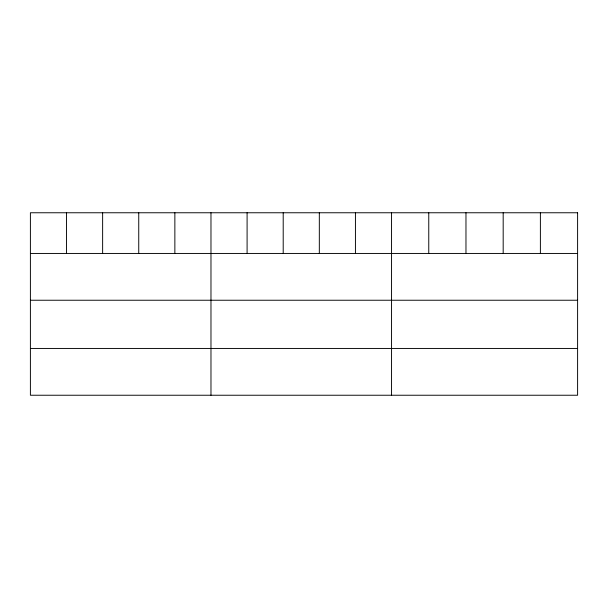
<?xml version="1.0" encoding="UTF-8"?>
<svg xmlns="http://www.w3.org/2000/svg" width="608" height="608" viewBox="0 0 608 608"><rect width="100%" height="100%" fill="white"/><g stroke="black" fill="none" stroke-linecap="round" stroke-linejoin="round"><path stroke-width="0.91" d="M30.4 253.445L577.6 253.445M30.4 300.238L577.6 300.238M30.4 348.445L577.6 348.445M540.39 212.762L540.39 253.445M503.181 212.762L503.181 253.445M465.971 212.762L465.971 253.445M428.762 212.762L428.762 253.445M391.552 212.762L391.552 395.238M355.437 212.762L355.437 253.445M319.322 212.762L319.322 253.445M283.206 212.762L283.206 253.445M247.091 212.762L247.091 253.445M210.976 212.762L210.976 395.238M174.861 212.762L174.861 253.445M138.746 212.762L138.746 253.445M102.63 212.762L102.63 253.445M66.515 212.762L66.515 253.445M577.6 212.762L30.4 212.762L30.4 395.238L577.6 395.238L577.6 212.762"/></g></svg>
